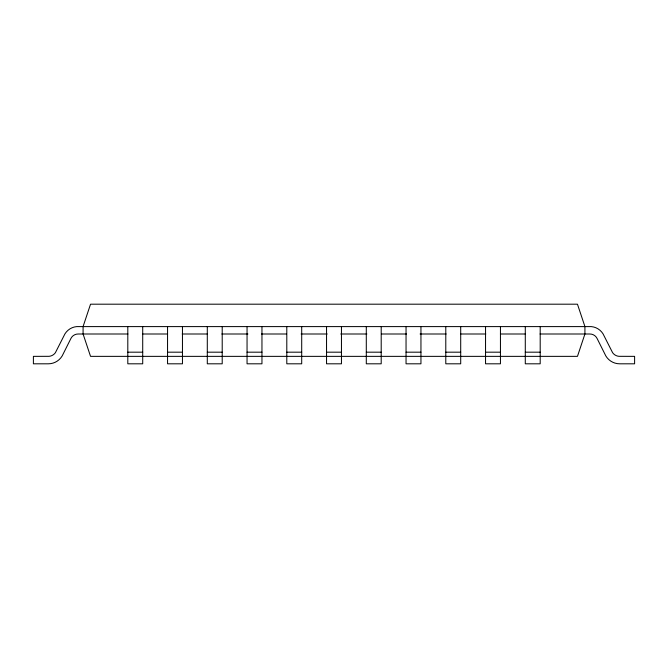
<?xml version="1.0" encoding="UTF-8"?>
<svg xmlns="http://www.w3.org/2000/svg" width="668" height="668" viewBox="0 0 668 668"><rect width="100%" height="100%" fill="white"/><g stroke="black" fill="none" stroke-linecap="round" stroke-linejoin="round"><path stroke-width="1" d="M127.947 334L78.114 334A8.041 8.041 0 0 0 70.925 338.442L62.199 355.894A16.157 16.157 0 0 1 48.305 363.809L33.4 363.809L33.4 356.361L49.056 356.32A8.692 8.692 0 0 0 55.377 352.721L64.955 333.858A15.498 15.498 0 0 1 76.686 326.602L591.314 326.602A15.498 15.498 0 0 1 603.045 333.858L612.623 352.721A8.692 8.692 0 0 0 618.944 356.32L634.6 356.361L634.6 363.809L619.695 363.809A16.157 16.157 0 0 1 605.801 355.894L597.075 338.442A8.041 8.041 0 0 0 589.886 334L540.053 334M142.551 334L167.593 334M182.197 334L207.239 334M221.843 334L247.928 334M261.489 334L286.53 334M301.134 334L327.22 334M340.78 334L366.866 334M381.47 334L406.511 334M420.072 334L446.157 334M460.761 334L485.803 334M500.407 334L525.449 334M127.805 352.178L142.71 352.178M167.551 352.178L182.456 352.178M207.297 352.178L222.21 352.178M247.051 352.178L261.956 352.178M286.797 352.178L301.702 352.178M326.543 352.178L341.457 352.178M366.298 352.178L381.203 352.178M406.044 352.178L420.949 352.178M445.79 352.178L460.703 352.178M485.544 352.178L500.449 352.178M525.29 352.178L540.195 352.178M286.555 356.361L90.539 356.361L83.082 334L83.082 326.543L90.539 304.19L577.461 304.19L584.918 326.543L584.918 334L577.461 356.361L286.797 356.361M540.195 326.543L540.195 363.809L525.29 363.809L525.29 326.543M500.449 326.543L500.449 363.809L485.544 363.809L485.544 326.543M460.703 326.543L460.703 363.809L445.79 363.809L445.79 326.543M420.949 326.543L420.949 363.809L406.044 363.809L406.044 326.543M381.203 326.543L381.203 363.809L366.298 363.809L366.298 326.543M341.457 326.543L341.457 363.809L326.543 363.809L326.543 326.543M301.702 326.543L301.702 363.809L286.797 363.809L286.797 326.543M261.956 326.543L261.956 363.809L247.051 363.809L247.051 326.543M222.21 326.543L222.21 363.809L207.297 363.809L207.297 326.543M182.456 326.543L182.456 363.809L167.551 363.809L167.551 326.543M142.71 326.543L142.71 363.809L127.805 363.809L127.805 326.543"/></g></svg>
